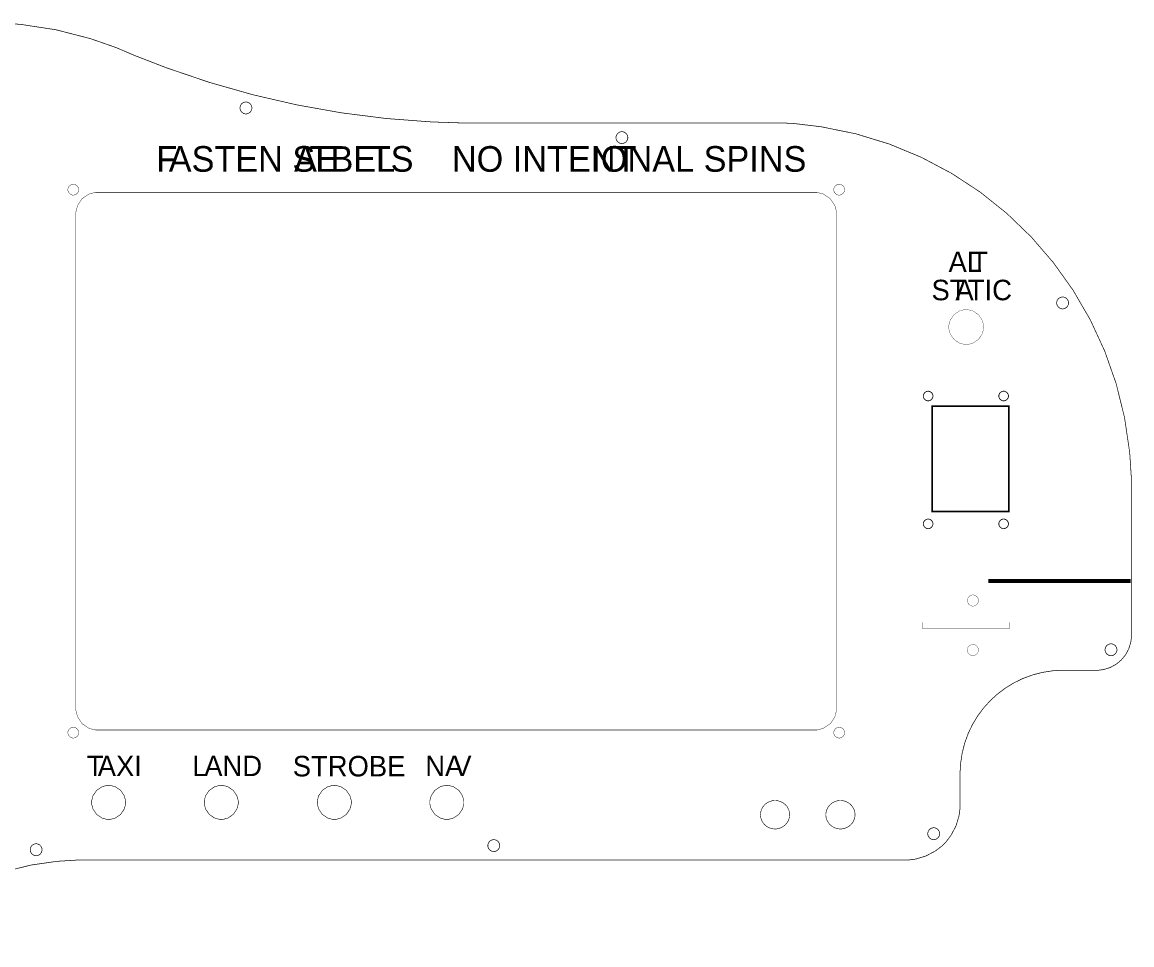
# Model space of a CAD drawing. Extents: x 0 to 38.5, y 0 to 12.7.
# Drawn here: x 23.41 to 38.46, y 0.25 to 12.75 of the extents above; entities that cross this region are included whole.
import ezdxf

# ---------------------------------------------------------------- set-up
doc = ezdxf.new("R2010")
doc.units = 0
doc.layers.get('0').update_dxf_attribs({"linetype": 'CONTINUOUS'})

msp = doc.modelspace()

# ---------------------------------------------------------------- linework, layer by layer
at = {"color": 0}
for points, const_width in [([(24.7933, 12.3586), (24.6815, 12.4063), (24.3362, 12.5267), (23.8658, 12.6477), (23.3856, 12.7208), (23.0208, 12.7453), (22.8993, 12.7453)], 0.009375), ([(24.7933, 12.3586), (24.9347, 12.2984), (25.3651, 12.1318), (25.9465, 11.9346), (26.5364, 11.767), (27.1335, 11.6293), (27.7368, 11.5219), (28.3451, 11.4448), (28.9574, 11.3984), (29.4185, 11.3829), (29.5722, 11.3829)], 0.009375), ([(33.7575, 11.3829), (29.5722, 11.3829)], 0.009375), ([(38.451, 6.42774), (38.451, 6.54992), (38.4272, 6.91629), (38.3572, 7.39171), (38.2435, 7.85172), (38.0878, 8.29406), (37.8926, 8.71636), (37.66, 9.11643), (37.3922, 9.49181), (37.0914, 9.84033), (36.7597, 10.1596), (36.3993, 10.4474), (36.0125, 10.7013), (35.6014, 10.9191), (35.1682, 11.0985), (34.715, 11.2371), (34.244, 11.3327), (33.8794, 11.3763), (33.7575, 11.3829)], 0.009375), ([(24.1014, 10.48), (24.1011, 10.48)], 0.005208), ([(34.4872, 10.48), (34.4869, 10.48)], 0.005208), ([(38.451, 4.43956), (38.451, 6.42774)], 0.009375), ([(37.9786, 3.96712), (38.0024, 3.96712), (38.0738, 3.97672), (38.1625, 4.00429), (38.2426, 4.04785), (38.3126, 4.10553), (38.3703, 4.17546), (38.4139, 4.25569), (38.4414, 4.3444), (38.451, 4.41581), (38.451, 4.43956)], 0.009375), ([(37.5281, 3.96712), (37.4922, 3.96712), (37.3847, 3.9599), (37.2458, 3.93869), (37.1115, 3.90419), (36.9829, 3.8571), (36.8604, 3.79812), (36.745, 3.72797), (36.6372, 3.6474), (36.5378, 3.55701), (36.4474, 3.45757), (36.3668, 3.34978), (36.2967, 3.23432), (36.2376, 3.11187), (36.1906, 2.98324), (36.1561, 2.84901), (36.1349, 2.71001), (36.1276, 2.6026), (36.1276, 2.56679)], 0.009375), ([(37.5281, 3.96712), (37.9786, 3.96712)], 0.009375), ([(24.1014, 3.12181), (24.1011, 3.12181)], 0.005208), ([(34.4872, 3.12181), (34.4869, 3.12181)], 0.005208), ([(36.1276, 2.14171), (36.1276, 2.56679)], 0.009375), ([(35.3797, 1.39378), (35.4164, 1.39378), (35.5262, 1.40831), (35.666, 1.45074), (35.7946, 1.51947), (35.8826, 1.58697), (35.9086, 1.61285), (35.9344, 1.63878), (36.0019, 1.72678), (36.0707, 1.85553), (36.1131, 1.99517), (36.1276, 2.10508), (36.1276, 2.14171)], 0.009375), ([(21.4219, 0.251031), (21.5096, 0.323188), (21.7815, 0.5287), (22.1363, 0.765408), (22.4872, 0.962457), (22.8357, 1.12093), (23.1828, 1.24213), (23.5296, 1.3272), (23.8775, 1.37733), (24.14, 1.39378), (24.2275, 1.39378)], 0.009375), ([(24.2275, 1.39378), (35.3797, 1.39378)], 0.009375)]:
    msp.add_lwpolyline(points, dxfattribs=dict(at, const_width=const_width))
for points, const_width in [([(26.5233, 11.5879), (26.5233, 11.5957), (26.5171, 11.6188), (26.5035, 11.6412), (26.4997, 11.645), (26.4958, 11.6488), (26.4735, 11.6625), (26.4503, 11.6687), (26.4425, 11.6687), (26.4347, 11.6687), (26.4117, 11.6625), (26.3892, 11.6488), (26.3854, 11.645), (26.3817, 11.6412), (26.3679, 11.6188), (26.3618, 11.5957), (26.3618, 11.5879), (26.3618, 11.5802), (26.3679, 11.557), (26.3817, 11.5346), (26.3854, 11.5308), (26.3892, 11.527), (26.4117, 11.5133), (26.4347, 11.5071), (26.4425, 11.5071), (26.4503, 11.5071), (26.4735, 11.5133), (26.4958, 11.527), (26.4997, 11.5308), (26.5035, 11.5346), (26.5171, 11.557), (26.5233, 11.5802), (26.5233, 11.5879)], 0.009375), ([(31.6215, 11.186), (31.6215, 11.1939), (31.6151, 11.2174), (31.5978, 11.2431), (31.5722, 11.2604), (31.5486, 11.2668), (31.5407, 11.2668), (31.5329, 11.2668), (31.5093, 11.2604), (31.4836, 11.2431), (31.4663, 11.2174), (31.46, 11.1939), (31.46, 11.186), (31.46, 11.1783), (31.4661, 11.1552), (31.4799, 11.1328), (31.4836, 11.129), (31.4874, 11.1252), (31.5099, 11.1115), (31.5331, 11.1053), (31.5407, 11.1053), (31.5485, 11.1053), (31.5717, 11.1115), (31.594, 11.1252), (31.5978, 11.129), (31.6015, 11.1328), (31.6153, 11.1552), (31.6215, 11.1783), (31.6215, 11.186)], 0.009375), ([(24.1749, 10.48), (24.1749, 10.4729), (24.169, 10.4514), (24.1533, 10.428), (24.1299, 10.4122), (24.1083, 10.4064), (24.1013, 10.4064), (24.0942, 10.4064), (24.0726, 10.4122), (24.0493, 10.428), (24.0335, 10.4514), (24.0278, 10.4729), (24.0278, 10.48), (24.0278, 10.4871), (24.0335, 10.5086), (24.0493, 10.532), (24.0726, 10.5478), (24.0942, 10.5535), (24.1013, 10.5535), (24.1083, 10.5535), (24.1299, 10.5478), (24.1533, 10.532), (24.169, 10.5086), (24.1749, 10.4871), (24.1749, 10.48)], 0.005208), ([(34.5607, 10.48), (34.5607, 10.4729), (34.5549, 10.4514), (34.5392, 10.428), (34.5157, 10.4122), (34.4943, 10.4064), (34.4871, 10.4064), (34.48, 10.4064), (34.4585, 10.4122), (34.4351, 10.428), (34.4193, 10.4514), (34.4136, 10.4729), (34.4136, 10.48), (34.4136, 10.4871), (34.4193, 10.5086), (34.4351, 10.532), (34.4585, 10.5478), (34.48, 10.5535), (34.4871, 10.5535), (34.4943, 10.5535), (34.5157, 10.5478), (34.5392, 10.532), (34.5549, 10.5086), (34.5607, 10.4871), (34.5607, 10.48)], 0.005208), ([(24.4274, 10.444), (34.1611, 10.444), (34.1893, 10.444), (34.2742, 10.4213), (34.3664, 10.3593), (34.4285, 10.2671), (34.4511, 10.1822), (34.4511, 10.1539), (34.4511, 3.44775), (34.4511, 3.41949), (34.4285, 3.33464), (34.3664, 3.24246), (34.2742, 3.18039), (34.1893, 3.15767), (34.1611, 3.15767), (24.4274, 3.15767), (24.399, 3.15767), (24.3142, 3.18039), (24.2219, 3.24246), (24.16, 3.33464), (24.1372, 3.41949), (24.1372, 3.44775), (24.1372, 10.1539), (24.1372, 10.1822), (24.16, 10.2671), (24.2219, 10.3593), (24.3142, 10.4213), (24.399, 10.444), (24.4274, 10.444)], 0.005208), ([(37.5981, 8.94553), (37.5981, 8.95329), (37.5919, 8.97646), (37.5782, 8.99886), (37.5744, 9.00261), (37.5707, 9.0064), (37.5483, 9.02012), (37.5251, 9.02626), (37.5174, 9.02626), (37.5097, 9.02626), (37.4865, 9.02012), (37.464, 9.0064), (37.4603, 9.00261), (37.4565, 8.99886), (37.4428, 8.97646), (37.4367, 8.95329), (37.4367, 8.94553), (37.4367, 8.93772), (37.4429, 8.91417), (37.4603, 8.88851), (37.486, 8.87121), (37.5096, 8.86486), (37.5174, 8.86486), (37.5253, 8.86486), (37.5488, 8.87121), (37.5744, 8.88851), (37.5918, 8.91417), (37.5981, 8.93772), (37.5981, 8.94553)], 0.009375), ([(36.4464, 8.61882), (36.4464, 8.59586), (36.4278, 8.52692), (36.3771, 8.45182), (36.3021, 8.40121), (36.2331, 8.3826), (36.2101, 8.3826), (36.1871, 8.3826), (36.1182, 8.40121), (36.0431, 8.45182), (35.9925, 8.52692), (35.9739, 8.59586), (35.9739, 8.61882), (35.9739, 8.64182), (35.9925, 8.71078), (36.0431, 8.78586), (36.1182, 8.83649), (36.1871, 8.85504), (36.2101, 8.85504), (36.2331, 8.85504), (36.3021, 8.83649), (36.3771, 8.78586), (36.4278, 8.71078), (36.4464, 8.64182), (36.4464, 8.61882)], 0.003937), ([(35.7593, 7.68349), (35.7593, 7.67714), (35.7542, 7.6581), (35.7401, 7.63732), (35.7193, 7.62332), (35.7003, 7.61817), (35.6939, 7.61817), (35.6875, 7.61817), (35.6685, 7.62332), (35.6476, 7.63732), (35.6336, 7.6581), (35.6285, 7.67714), (35.6285, 7.68349), (35.6285, 7.68989), (35.6336, 7.70899), (35.6476, 7.72976), (35.6685, 7.74376), (35.6875, 7.74886), (35.6939, 7.74886), (35.7003, 7.74886), (35.7193, 7.74376), (35.7401, 7.72976), (35.7542, 7.70899), (35.7593, 7.68989), (35.7593, 7.68349)], 0.010995), ([(36.7829, 7.68349), (36.7829, 7.67714), (36.7778, 7.6581), (36.7638, 7.63732), (36.7429, 7.62332), (36.7239, 7.61817), (36.7175, 7.61817), (36.7111, 7.61817), (36.6921, 7.62332), (36.6713, 7.63732), (36.6572, 7.6581), (36.6521, 7.67714), (36.6521, 7.68349), (36.6521, 7.68989), (36.6572, 7.70899), (36.6713, 7.72976), (36.6921, 7.74376), (36.7111, 7.74886), (36.7175, 7.74886), (36.7239, 7.74886), (36.7429, 7.74376), (36.7638, 7.72976), (36.7778, 7.70899), (36.7829, 7.68989), (36.7829, 7.68349)], 0.010995), ([(35.7483, 7.54758), (36.7861, 7.54758), (36.7861, 6.11985), (35.7483, 6.11985), (35.7483, 7.54758)], 0.022245), ([(35.7593, 5.95122), (35.7593, 5.94488), (35.7542, 5.92583), (35.7401, 5.90506), (35.7193, 5.891), (35.7003, 5.88585), (35.6939, 5.88585), (35.6875, 5.88585), (35.6685, 5.891), (35.6476, 5.90506), (35.6336, 5.92583), (35.6285, 5.94488), (35.6285, 5.95122), (35.6285, 5.95763), (35.6336, 5.97667), (35.6476, 5.99744), (35.6685, 6.0115), (35.6875, 6.0166), (35.6939, 6.0166), (35.7003, 6.0166), (35.7193, 6.0115), (35.7401, 5.99744), (35.7542, 5.97667), (35.7593, 5.95763), (35.7593, 5.95122)], 0.010995), ([(36.7829, 5.95122), (36.7829, 5.94488), (36.7778, 5.92583), (36.7638, 5.90506), (36.7429, 5.891), (36.7239, 5.88585), (36.7175, 5.88585), (36.7111, 5.88585), (36.6921, 5.891), (36.6713, 5.90506), (36.6572, 5.92583), (36.6521, 5.94488), (36.6521, 5.95122), (36.6521, 5.95763), (36.6572, 5.97667), (36.6713, 5.99744), (36.6921, 6.0115), (36.7111, 6.0166), (36.7175, 6.0166), (36.7239, 6.0166), (36.7429, 6.0115), (36.7638, 5.99744), (36.7778, 5.97667), (36.7829, 5.95763), (36.7829, 5.95122)], 0.010995), ([(36.2256, 4.91222), (36.2256, 4.90489), (36.2315, 4.88282), (36.2476, 4.85883), (36.2717, 4.84261), (36.2937, 4.83664), (36.3011, 4.83664), (36.3085, 4.83664), (36.3306, 4.84261), (36.3546, 4.85883), (36.3708, 4.88282), (36.3768, 4.90489), (36.3768, 4.91222), (36.3768, 4.9196), (36.3708, 4.94168), (36.3546, 4.96565), (36.3306, 4.98188), (36.3085, 4.98779), (36.3011, 4.98779), (36.2937, 4.98779), (36.2717, 4.98188), (36.2476, 4.96565), (36.2315, 4.94168), (36.2256, 4.9196), (36.2256, 4.91222)], 0.003937), ([(35.6169, 4.61632), (36.7969, 4.61632), (36.7969, 4.53228), (35.6169, 4.53228), (35.6169, 4.61632)], 0.003937), ([(36.2249, 4.24126), (36.2249, 4.23394), (36.2308, 4.21186), (36.2471, 4.18788), (36.271, 4.17165), (36.2931, 4.16569), (36.3004, 4.16569), (36.3078, 4.16569), (36.3299, 4.17165), (36.3539, 4.18788), (36.37, 4.21186), (36.376, 4.23394), (36.376, 4.24126), (36.376, 4.24864), (36.37, 4.27072), (36.3539, 4.29476), (36.3299, 4.31099), (36.3078, 4.31689), (36.3004, 4.31689), (36.2931, 4.31689), (36.271, 4.31099), (36.2471, 4.29476), (36.2308, 4.27072), (36.2249, 4.24864), (36.2249, 4.24126)], 0.003937), ([(38.2542, 4.24474), (38.2542, 4.2525), (38.2481, 4.27561), (38.2343, 4.29801), (38.2306, 4.30176), (38.2267, 4.30556), (38.2043, 4.31928), (38.1811, 4.32542), (38.1735, 4.32542), (38.1657, 4.32542), (38.1425, 4.31928), (38.1201, 4.30556), (38.1164, 4.30176), (38.1126, 4.29801), (38.0989, 4.27561), (38.0928, 4.2525), (38.0928, 4.24474), (38.0928, 4.23693), (38.099, 4.21332), (38.1164, 4.18767), (38.1419, 4.17036), (38.1656, 4.16401), (38.1735, 4.16401), (38.1813, 4.16401), (38.2049, 4.17036), (38.2304, 4.18767), (38.2478, 4.21332), (38.2542, 4.23693), (38.2542, 4.24474)], 0.009375), ([(24.1749, 3.12169), (24.1749, 3.11458), (24.169, 3.0931), (24.1533, 3.06972), (24.1299, 3.05393), (24.1083, 3.04812), (24.1013, 3.04812), (24.0942, 3.04812), (24.0726, 3.05393), (24.0493, 3.06972), (24.0335, 3.0931), (24.0278, 3.11458), (24.0278, 3.12169), (24.0278, 3.12885), (24.0335, 3.15033), (24.0493, 3.17372), (24.0726, 3.18951), (24.0942, 3.19526), (24.1013, 3.19526), (24.1083, 3.19526), (24.1299, 3.18951), (24.1533, 3.17372), (24.169, 3.15033), (24.1749, 3.12885), (24.1749, 3.12169)], 0.005208), ([(34.5607, 3.12169), (34.5607, 3.11458), (34.5549, 3.0931), (34.5392, 3.06972), (34.5157, 3.05393), (34.4943, 3.04812), (34.4871, 3.04812), (34.48, 3.04812), (34.4585, 3.05393), (34.4351, 3.06972), (34.4193, 3.0931), (34.4136, 3.11458), (34.4136, 3.12169), (34.4136, 3.12885), (34.4193, 3.15033), (34.4351, 3.17372), (34.4585, 3.18951), (34.48, 3.19526), (34.4871, 3.19526), (34.4943, 3.19526), (34.5157, 3.18951), (34.5392, 3.17372), (34.5549, 3.15033), (34.5607, 3.12885), (34.5607, 3.12169)], 0.005208), ([(24.8111, 2.17632), (24.8111, 2.15392), (24.7929, 2.08664), (24.7436, 2.0134), (24.6704, 1.96403), (24.6032, 1.9459), (24.5807, 1.9459), (24.5583, 1.9459), (24.491, 1.96403), (24.4178, 2.0134), (24.3683, 2.08664), (24.3503, 2.15392), (24.3503, 2.17632), (24.3503, 2.19879), (24.3683, 2.266), (24.4178, 2.33925), (24.491, 2.38861), (24.5583, 2.40668), (24.5807, 2.40668), (24.6032, 2.40668), (24.6704, 2.38861), (24.7436, 2.33925), (24.7929, 2.266), (24.8111, 2.19879), (24.8111, 2.17632)], 0.007719), ([(26.3383, 2.17632), (26.3383, 2.15392), (26.3201, 2.08664), (26.2708, 2.0134), (26.1976, 1.96403), (26.1304, 1.9459), (26.1079, 1.9459), (26.0856, 1.9459), (26.0183, 1.96403), (25.945, 2.0134), (25.8956, 2.08664), (25.8775, 2.15392), (25.8775, 2.17632), (25.8775, 2.19879), (25.8956, 2.266), (25.945, 2.33925), (26.0183, 2.38861), (26.0856, 2.40668), (26.1079, 2.40668), (26.1304, 2.40668), (26.1976, 2.38861), (26.2708, 2.33925), (26.3201, 2.266), (26.3383, 2.19879), (26.3383, 2.17632)], 0.007719), ([(27.8714, 2.17632), (27.8714, 2.15392), (27.8532, 2.08664), (27.8039, 2.0134), (27.7307, 1.96403), (27.6633, 1.9459), (27.641, 1.9459), (27.6185, 1.9459), (27.5512, 1.96403), (27.4781, 2.0134), (27.4286, 2.08664), (27.4106, 2.15392), (27.4106, 2.17632), (27.4106, 2.19879), (27.4286, 2.266), (27.4781, 2.33925), (27.5512, 2.38861), (27.6185, 2.40668), (27.641, 2.40668), (27.6633, 2.40668), (27.7307, 2.38861), (27.8039, 2.33925), (27.8532, 2.266), (27.8714, 2.19879), (27.8714, 2.17632)], 0.007719), ([(29.3974, 2.17632), (29.3974, 2.15392), (29.3793, 2.08664), (29.3299, 2.0134), (29.2567, 1.96403), (29.1894, 1.9459), (29.1669, 1.9459), (29.1446, 1.9459), (29.0774, 1.96403), (29.004, 2.0134), (28.9547, 2.08664), (28.9367, 2.15392), (28.9367, 2.17632), (28.9367, 2.19879), (28.9547, 2.266), (29.004, 2.33925), (29.0774, 2.38861), (29.1446, 2.40668), (29.1669, 2.40668), (29.1894, 2.40668), (29.2567, 2.38861), (29.3299, 2.33925), (29.3793, 2.266), (29.3974, 2.19879), (29.3974, 2.17632)], 0.007719), ([(33.816, 2.009), (33.816, 1.99929), (33.8119, 1.97017), (33.8004, 1.93392), (33.7821, 1.90115), (33.7579, 1.87261), (33.7286, 1.84907), (33.695, 1.83128), (33.6578, 1.82004), (33.6279, 1.81608), (33.6179, 1.81608), (33.6079, 1.81608), (33.5781, 1.82004), (33.5408, 1.83128), (33.5072, 1.84907), (33.4779, 1.87261), (33.4537, 1.90115), (33.4354, 1.93392), (33.4239, 1.97017), (33.4199, 1.99929), (33.4199, 2.009), (33.4199, 2.01878), (33.4239, 2.0479), (33.4354, 2.08415), (33.4537, 2.11692), (33.4779, 2.14546), (33.5072, 2.169), (33.5408, 2.18679), (33.5781, 2.19803), (33.6079, 2.20193), (33.6179, 2.20193), (33.6279, 2.20193), (33.6578, 2.19803), (33.695, 2.18679), (33.7286, 2.169), (33.7579, 2.14546), (33.7821, 2.11692), (33.8004, 2.08415), (33.8119, 2.0479), (33.816, 2.01878), (33.816, 2.009)], 0.007924), ([(34.7025, 2.009), (34.7025, 1.99929), (34.6985, 1.97017), (34.6869, 1.93392), (34.6686, 1.90115), (34.6444, 1.87261), (34.6151, 1.84907), (34.5815, 1.83128), (34.5443, 1.82004), (34.5144, 1.81608), (34.5044, 1.81608), (34.4944, 1.81608), (34.4646, 1.82004), (34.4274, 1.83128), (34.3938, 1.84907), (34.3644, 1.87261), (34.3403, 1.90115), (34.3219, 1.93392), (34.3104, 1.97017), (34.3064, 1.99929), (34.3064, 2.009), (34.3064, 2.01878), (34.3104, 2.0479), (34.3219, 2.08415), (34.3403, 2.11692), (34.3644, 2.14546), (34.3938, 2.169), (34.4274, 2.18679), (34.4646, 2.19803), (34.4944, 2.20193), (34.5044, 2.20193), (34.5144, 2.20193), (34.5443, 2.19803), (34.5815, 2.18679), (34.6151, 2.169), (34.6444, 2.14546), (34.6686, 2.11692), (34.6869, 2.08415), (34.6985, 2.0479), (34.7025, 2.01878), (34.7025, 2.009)], 0.007924), ([(35.8501, 1.75206), (35.8501, 1.75982), (35.844, 1.78299), (35.8303, 1.80539), (35.8265, 1.80914), (35.8226, 1.81293), (35.8003, 1.82667), (35.7771, 1.83274), (35.7694, 1.83274), (35.7617, 1.83274), (35.7385, 1.82667), (35.7161, 1.81293), (35.7124, 1.80914), (35.7086, 1.80539), (35.6949, 1.78299), (35.6888, 1.75982), (35.6888, 1.75206), (35.6888, 1.74425), (35.695, 1.72065), (35.7124, 1.69499), (35.7379, 1.67768), (35.7615, 1.67133), (35.7694, 1.67133), (35.7772, 1.67133), (35.8008, 1.67768), (35.8264, 1.69499), (35.8438, 1.72065), (35.8501, 1.74425), (35.8501, 1.75206)], 0.009375), ([(29.8843, 1.59065), (29.8843, 1.59842), (29.8782, 1.62158), (29.8644, 1.64399), (29.8607, 1.64774), (29.8569, 1.65153), (29.8344, 1.66525), (29.8112, 1.67133), (29.8036, 1.67133), (29.7958, 1.67133), (29.7726, 1.66525), (29.7503, 1.65153), (29.7465, 1.64774), (29.7428, 1.64399), (29.729, 1.62158), (29.7229, 1.59842), (29.7229, 1.59065), (29.7229, 1.58285), (29.7292, 1.55925), (29.7465, 1.53358), (29.7721, 1.51628), (29.7957, 1.50993), (29.8036, 1.50993), (29.8114, 1.50993), (29.835, 1.51628), (29.8606, 1.53358), (29.8779, 1.55925), (29.8843, 1.58285), (29.8843, 1.59065)], 0.009375), ([(23.6783, 1.53489), (23.6783, 1.54264), (23.6721, 1.56581), (23.6583, 1.58822), (23.6546, 1.59201), (23.6508, 1.59581), (23.6285, 1.60954), (23.6053, 1.61567), (23.5975, 1.61567), (23.5897, 1.61567), (23.5667, 1.60954), (23.5442, 1.59581), (23.5404, 1.59201), (23.5367, 1.58822), (23.5229, 1.56581), (23.5168, 1.54264), (23.5168, 1.53489), (23.5168, 1.52718), (23.5229, 1.50401), (23.5367, 1.48156), (23.5404, 1.47775), (23.5442, 1.47401), (23.5667, 1.46029), (23.5897, 1.4541), (23.5975, 1.4541), (23.6053, 1.4541), (23.6285, 1.46029), (23.6508, 1.47401), (23.6546, 1.47775), (23.6583, 1.48156), (23.6721, 1.50401), (23.6783, 1.52718), (23.6783, 1.53489)], 0.009375)]:
    msp.add_lwpolyline(points, close=True, dxfattribs=dict(at, const_width=const_width))
at = {"color": 7, "const_width": 0.03937}
msp.add_lwpolyline([(36.5293, 5.18485), (38.419, 5.18485), (38.419, 5.16726), (36.5293, 5.16726), (36.5293, 5.18485)], close=True, dxfattribs=at)

# ---------------------------------------------------------------- texts
at = {"color": 0}
for s, height, p in [('F', 0.347222, (25.2274, 10.7235)), ('ASTEN SE', 0.347222, (25.3956, 10.7235)), ('A', 0.347222, (27.0957, 10.7235)), ('TBEL', 0.347222, (27.3058, 10.7235)), ('TS     ', 0.347222, (28.1215, 10.7235)), (' NO INTENT', 0.347222, (29.1068, 10.7235)), ('IONAL SPINS', 0.347222, (31.1268, 10.7235)), ('AL', 0.277778, (35.9704, 9.36354)), ('T', 0.277778, (36.2768, 9.36354)), ('ST', 0.277778, (35.7393, 8.98161)), ('A', 0.277778, (36.0636, 8.98161)), ('TIC', 0.277778, (36.2319, 8.98161)), ('T', 0.277778, (24.285, 2.53204)), ('AXI', 0.277778, (24.4329, 2.53204)), ('L', 0.277778, (25.7161, 2.53204)), ('AND', 0.277778, (25.8774, 2.53204)), ('STROBE', 0.277778, (27.0776, 2.52839)), ('NA', 0.277778, (28.8743, 2.53204)), ('V', 0.277778, (29.254, 2.53204))]:
    msp.add_text(s, height=height, dxfattribs=at).set_placement(p)

doc.saveas('drawing.dxf')
